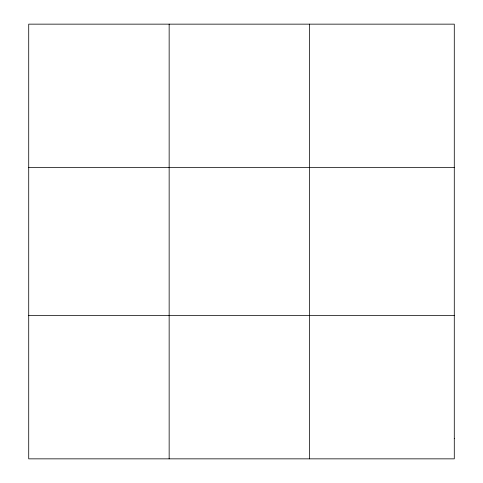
<?xml version="1.0" encoding="UTF-8"?>
<svg xmlns="http://www.w3.org/2000/svg" width="483" height="483" viewBox="0 0 483 483"><rect width="100%" height="100%" fill="white"/><g stroke="black" fill="none" stroke-linecap="round" stroke-linejoin="round"><path stroke-width="0.72" d="M169.153 458.85L169.153 24.15M309.591 458.85L309.591 24.15M28.714 167.601L454.286 167.601M28.714 315.399L454.286 315.399M454.286 438.359L454.286 458.85L28.714 458.85L28.714 24.15L454.286 24.15L454.286 438.359"/></g></svg>
